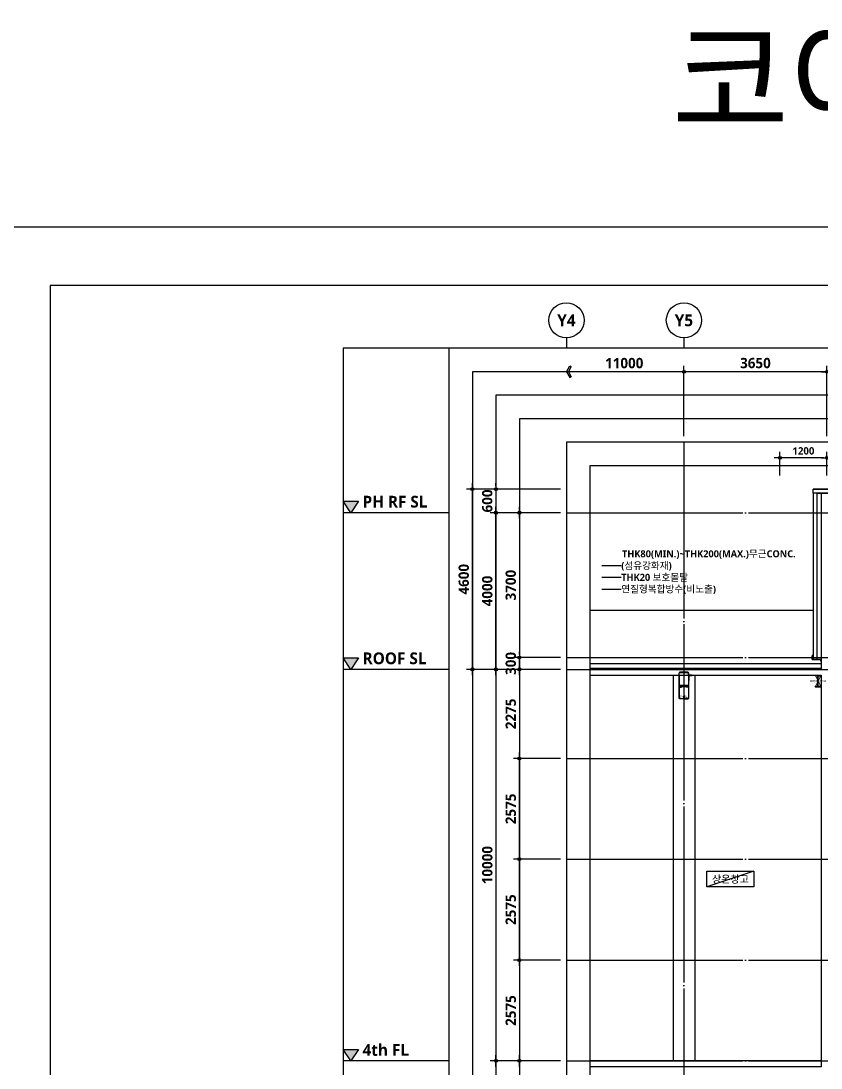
# Model space of a CAD drawing. Header units: millimetres. Extents: x 0 to 356400, y 0 to 68257.
# Drawn here: x 89850 to 110275, y 41518 to 68257 of the extents above; entities that cross this region are included whole.
import ezdxf
from ezdxf.enums import TextEntityAlignment as Align

# ---------------------------------------------------------------- set-up
doc = ezdxf.new("R2010")
doc.units = ezdxf.units.MM
doc.header["$LTSCALE"] = 75
doc.linetypes.add('CEN', pattern=[62, 60, -1, 0, -1])
doc.linetypes.add('STD_HIDDEN', pattern=[3, 2, -1])
doc.layers.get('Defpoints').update_dxf_attribs({"color": 161})
for name, color, linetype in [('##좌굴방지', 6, 'Continuous'), ('A-ANNO-GRA2', 4, 'Continuous'), ('A-ANNO-LEAD', 4, 'Continuous'), ('A-ANNO-TEXT1', 7, 'Continuous'), ('A-CEN', 1, 'CEN'), ('A-DETL-WPRO-TYP2', 5, 'STD_HIDDEN'), ('A-FIN-TYP1', 6, 'Continuous'), ('A-FLOR-GW', 6, 'Continuous'), ('A-SECT-ELEV', 8, 'Continuous'), ('A-SECT-MATR1', 4, 'Continuous'), ('A-ST-AXIS-BUB', 7, 'Continuous'), ('A-ST-AXIS-CEN', 252, 'CEN'), ('A-ST-AXIS-DIM', 7, 'Continuous'), ('A-ST-CONC', 2, 'Continuous'), ('ELE3', 4, 'Continuous'), ('철골', 2, 'Continuous')]:
    doc.layers.add(name, color=color, linetype=linetype)
doc.layers.add('A-XXXX-NPLT', color=144, linetype='Continuous', lineweight=15, plot=False)
for name, color, linetype, plot in [('Defpoint', 161, 'Continuous', False), ('G(그리드1)', 185, 'Continuous', False), ('G(그리드2)', 235, 'Continuous', False)]:
    doc.layers.add(name, color=color, linetype=linetype, plot=plot)
doc.styles.add('2020음성 1차', font='NanumGothicBold.ttf')
doc.styles.add('SH_대대리576', font='')
doc.styles.add('SH_진천_나눔', font='NanumGothicBold.ttf')
doc.styles.get("Standard").update_dxf_attribs({"font": 'arial.ttf'})
doc.styles.add('맑은고딕', font='malgun.ttf')
doc.styles.add('성본리_나눔BO', font='')
doc.styles.get('SH_대대리576').set_extended_font_data('NanumGothic', bold=True)
doc.styles.get('성본리_나눔BO').set_extended_font_data('NanumGothic', bold=True)
doc.dimstyles.new('SHP 75', dxfattribs={"dimscale": 75, "dimtxt": 3.5, "dimasz": 1, "dimexe": 2, "dimexo": 2, "dimgap": 1, "dimtad": 1, "dimdec": 0, "dimzin": 0, "dimdsep": 46, "dimtxsty": 'SH_대대리576', "dimblk": 'DIMDOT', "dimcen": 0.09, "dimclrd": 256, "dimclre": 256, "dimclrt": 3, "dimadec": 0, "dimazin": 1, "dimtfac": 1, "dimtdec": 0, "dimtix": 1, "dimtmove": 2, "dimatfit": 0, "dimldrblk": 'DIMDOT', "dimfxl": 1, "dimtfillclr": 3, "dimtolj": 1, "dimtzin": 0, "dimlwd": -1, "dimlwe": -1, "dimarcsym": 0})
doc.dimstyles.new('SHP 75 (in)', dxfattribs={"dimscale": 75, "dimtxt": 2.5, "dimasz": 1, "dimexe": 2, "dimexo": 2, "dimgap": 1, "dimtad": 1, "dimdec": 0, "dimzin": 0, "dimdsep": 46, "dimtxsty": 'SH_대대리576', "dimblk": 'DIMDOT', "dimblk1": 'NONE', "dimblk2": 'DIMDOT', "dimcen": 0.09, "dimclrd": 256, "dimclre": 256, "dimclrt": 3, "dimadec": 0, "dimazin": 1, "dimtfac": 1, "dimtdec": 0, "dimtix": 1, "dimtmove": 2, "dimatfit": 0, "dimldrblk": 'DIMDOT', "dimfxl": 1, "dimtfillclr": 3, "dimtolj": 1, "dimtzin": 0, "dimlwd": -1, "dimlwe": -1, "dimarcsym": 0})
pattern_1 = [(45, (-6816.6069, -6684.5902), (-0.25, 0.25), [])]

# ---------------------------------------------------------------- blocks, each defined once
blk = doc.blocks.new('DIMDOT')
at = {"color": 0}
blk.add_line((-2, 0), (2, 0), dxfattribs=at)
for radius in [0.5, 0.25]:
    blk.add_circle((0, 0), radius, dxfattribs=at)
blk = doc.blocks.new('*D1390')
at = {"layer": 'A-ST-AXIS-DIM'}
for p, q in [((103625, 51700), (101825, 51700)), ((101975, 51625), (101975, 41775)), ((103625, 41700), (101825, 41700))]:
    blk.add_line(p, q, dxfattribs=at)
at = {"layer": 'Defpoints', "color": 0}
for p in [(103775, 51700), (101975, 41700), (103775, 41700)]:
    blk.add_point(p, dxfattribs=at)
at = {"layer": 'A-ST-AXIS-DIM', "linetype": 'ByBlock', "xscale": 75, "yscale": 75, "zscale": 75}
for p, rotation in [((101975, 51700), 90), ((101975, 41700), 270)]:
    blk.add_blockref('DIMDOT', p, dxfattribs=dict(at, rotation=rotation))
at = {"layer": 'A-ST-AXIS-DIM', "color": 3, "insert": (101756, 46700), "char_height": 262.5, "attachment_point": 5, "rotation": 90, "style": 'SH_진천_나눔'}
blk.add_mtext('\\A1;10000', dxfattribs=at)
blk = doc.blocks.new('*D1391')
at = {"layer": 'A-ST-AXIS-DIM'}
for p, q in [((103625, 41700), (101825, 41700)), ((101975, 41625), (101975, 31775)), ((103625, 31700), (101825, 31700))]:
    blk.add_line(p, q, dxfattribs=at)
at = {"layer": 'Defpoints', "color": 0}
for p in [(103775, 41700), (101975, 31700), (103775, 31700)]:
    blk.add_point(p, dxfattribs=at)
at = {"layer": 'A-ST-AXIS-DIM', "linetype": 'ByBlock', "xscale": 75, "yscale": 75, "zscale": 75}
for p, rotation in [((101975, 41700), 90), ((101975, 31700), 270)]:
    blk.add_blockref('DIMDOT', p, dxfattribs=dict(at, rotation=rotation))
at = {"layer": 'A-ST-AXIS-DIM', "color": 3, "insert": (101756, 36700), "char_height": 262.5, "attachment_point": 5, "rotation": 90, "style": 'SH_진천_나눔'}
blk.add_mtext('\\A1;10000', dxfattribs=at)
blk = doc.blocks.new('*D1396')
at = {"layer": 'A-ST-AXIS-DIM'}
for p, q in [((103625, 51700), (101225, 51700)), ((101375, 51625), (101375, 22775)), ((103625, 22700), (101225, 22700))]:
    blk.add_line(p, q, dxfattribs=at)
at = {"layer": 'Defpoints', "color": 0}
for p in [(103775, 51700), (101375, 22700), (103775, 22700)]:
    blk.add_point(p, dxfattribs=at)
at = {"layer": 'A-ST-AXIS-DIM', "linetype": 'ByBlock', "xscale": 75, "yscale": 75, "zscale": 75}
for p, rotation in [((101375, 51700), 90), ((101375, 22700), 270)]:
    blk.add_blockref('DIMDOT', p, dxfattribs=dict(at, rotation=rotation))
at = {"layer": 'A-ST-AXIS-DIM', "color": 3, "insert": (101155, 37200), "char_height": 262.5, "attachment_point": 5, "rotation": 90, "style": 'SH_진천_나눔'}
blk.add_mtext('\\A1;29000', dxfattribs=at)
blk = doc.blocks.new('A-ST-AXIS-BUB-1')
at = {"layer": 'A-ST-AXIS-BUB'}
blk.add_line((0, 350), (0, 0), dxfattribs=at)
blk.add_circle((0, 950), 600, dxfattribs=at)
blk = doc.blocks.new('arrow1')
at = {"color": 0}
for p, q in [((0, 0), (0.286, 0.501)), ((0, 0), (0.286, -0.501)), ((0.165, 0), (0.41, 0.429)), ((0.165, 0), (0.41, -0.429)), ((0.286, 0.501), (0.41, 0.43)), ((0.286, -0.501), (0.41, -0.43))]:
    blk.add_line(p, q, dxfattribs=at)
blk = doc.blocks.new('*D1402')
at = {"layer": 'A-ST-AXIS-DIM'}
for p, q in [((106775, 57650), (106775, 59450)), ((110425, 57650), (110425, 59450)), ((110350, 59300), (106850, 59300))]:
    blk.add_line(p, q, dxfattribs=at)
at = {"layer": 'Defpoints', "color": 0}
for p in [(106775, 59300), (106775, 57500), (110425, 57500)]:
    blk.add_point(p, dxfattribs=at)
at = {"layer": 'A-ST-AXIS-DIM', "linetype": 'ByBlock', "xscale": 75, "yscale": 75, "zscale": 75, "rotation": 180}
blk.add_blockref('DIMDOT', (106775, 59300), dxfattribs=at)
at = {"layer": 'A-ST-AXIS-DIM', "linetype": 'ByBlock', "xscale": 75, "yscale": 75, "zscale": 75}
blk.add_blockref('DIMDOT', (110425, 59300), dxfattribs=at)
at = {"layer": 'A-ST-AXIS-DIM', "color": 3, "insert": (108600, 59520), "char_height": 262.5, "attachment_point": 5, "style": 'SH_대대리576'}
blk.add_mtext('\\A1;3650', dxfattribs=at)
blk = doc.blocks.new('*D1744')
at = {"layer": 'A-ST-AXIS-DIM'}
for p, q in [((103625, 56300), (101225, 56300)), ((101375, 51775), (101375, 56225)), ((103625, 51700), (101225, 51700))]:
    blk.add_line(p, q, dxfattribs=at)
at = {"layer": 'Defpoints', "color": 0}
for p in [(101375, 56300), (103775, 56300), (103775, 51700)]:
    blk.add_point(p, dxfattribs=at)
at = {"layer": 'A-ST-AXIS-DIM', "linetype": 'ByBlock', "xscale": 75, "yscale": 75, "zscale": 75}
for p, rotation in [((101375, 56300), 90), ((101375, 51700), 270)]:
    blk.add_blockref('DIMDOT', p, dxfattribs=dict(at, rotation=rotation))
at = {"layer": 'A-ST-AXIS-DIM', "color": 3, "insert": (101155, 54000), "char_height": 262.5, "attachment_point": 5, "rotation": 90, "style": 'SH_진천_나눔'}
blk.add_mtext('\\A1;4600', dxfattribs=at)
blk = doc.blocks.new('*D1745')
at = {"layer": 'A-ST-AXIS-DIM'}
for p, q in [((103625, 55700), (101825, 55700)), ((101975, 51775), (101975, 55625)), ((103625, 51700), (101825, 51700))]:
    blk.add_line(p, q, dxfattribs=at)
at = {"layer": 'Defpoints', "color": 0}
for p in [(101975, 55700), (103775, 55700), (103775, 51700)]:
    blk.add_point(p, dxfattribs=at)
at = {"layer": 'A-ST-AXIS-DIM', "linetype": 'ByBlock', "xscale": 75, "yscale": 75, "zscale": 75}
for p, rotation in [((101975, 55700), 90), ((101975, 51700), 270)]:
    blk.add_blockref('DIMDOT', p, dxfattribs=dict(at, rotation=rotation))
at = {"layer": 'A-ST-AXIS-DIM', "color": 3, "insert": (101756, 53700), "char_height": 262.5, "attachment_point": 5, "rotation": 90, "style": 'SH_진천_나눔'}
blk.add_mtext('\\A1;4000', dxfattribs=at)
blk = doc.blocks.new('*D1746')
at = {"layer": 'A-ST-AXIS-DIM'}
for p, q in [((101975, 56375), (101975, 56450)), ((103625, 56300), (101825, 56300)), ((101975, 56300), (101975, 55700)), ((103625, 55700), (101825, 55700)), ((101975, 55625), (101975, 55550))]:
    blk.add_line(p, q, dxfattribs=at)
at = {"layer": 'Defpoints', "color": 0}
for p in [(103775, 56300), (101975, 55700), (103775, 55700)]:
    blk.add_point(p, dxfattribs=at)
at = {"layer": 'A-ST-AXIS-DIM', "linetype": 'ByBlock', "xscale": 75, "yscale": 75, "zscale": 75}
for p, rotation in [((101975, 56300), 270), ((101975, 55700), 90)]:
    blk.add_blockref('DIMDOT', p, dxfattribs=dict(at, rotation=rotation))
at = {"layer": 'A-ST-AXIS-DIM', "color": 3, "insert": (101755, 56000), "char_height": 262.5, "attachment_point": 5, "rotation": 90, "style": 'SH_진천_나눔'}
blk.add_mtext('\\A1;600', dxfattribs=at)
blk = doc.blocks.new('*D1747')
at = {"layer": 'A-ST-AXIS-DIM'}
for p, q in [((103625, 55700), (102425, 55700)), ((102575, 55625), (102575, 52075)), ((103625, 52000), (102425, 52000))]:
    blk.add_line(p, q, dxfattribs=at)
at = {"layer": 'Defpoints', "color": 0}
for p in [(103775, 55700), (102575, 52000), (103775, 52000)]:
    blk.add_point(p, dxfattribs=at)
at = {"layer": 'A-ST-AXIS-DIM', "linetype": 'ByBlock', "xscale": 75, "yscale": 75, "zscale": 75}
for p, rotation in [((102575, 55700), 90), ((102575, 52000), 270)]:
    blk.add_blockref('DIMDOT', p, dxfattribs=dict(at, rotation=rotation))
at = {"layer": 'A-ST-AXIS-DIM', "color": 3, "insert": (102355, 53850), "char_height": 262.5, "attachment_point": 5, "rotation": 90, "style": 'SH_진천_나눔'}
blk.add_mtext('\\A1;3700', dxfattribs=at)
blk = doc.blocks.new('*D1748')
at = {"layer": 'A-ST-AXIS-DIM'}
for p, q in [((102575, 52075), (102575, 52150)), ((103625, 52000), (102425, 52000)), ((102575, 51700), (102575, 52000)), ((103625, 51700), (102425, 51700)), ((102575, 51625), (102575, 51550))]:
    blk.add_line(p, q, dxfattribs=at)
at = {"layer": 'Defpoints', "color": 0}
for p in [(102575, 52000), (103775, 52000), (103775, 51700)]:
    blk.add_point(p, dxfattribs=at)
at = {"layer": 'A-ST-AXIS-DIM', "linetype": 'ByBlock', "xscale": 75, "yscale": 75, "zscale": 75}
for p, rotation in [((102575, 52000), 270), ((102575, 51700), 90)]:
    blk.add_blockref('DIMDOT', p, dxfattribs=dict(at, rotation=rotation))
at = {"layer": 'A-ST-AXIS-DIM', "color": 3, "insert": (102355, 51850), "char_height": 262.5, "attachment_point": 5, "rotation": 90, "style": 'SH_진천_나눔'}
blk.add_mtext('\\A1;300', dxfattribs=at)
blk = doc.blocks.new('*D2245')
at = {"layer": 'A-ST-AXIS-DIM'}
for p, q in [((103625, 46850), (102425, 46850)), ((102575, 44350), (102575, 46775)), ((103625, 44275), (102425, 44275))]:
    blk.add_line(p, q, dxfattribs=at)
at = {"layer": 'Defpoints', "color": 0}
for p in [(102575, 46850), (103775, 46850), (103775, 44275)]:
    blk.add_point(p, dxfattribs=at)
at = {"layer": 'A-ST-AXIS-DIM', "linetype": 'ByBlock', "xscale": 75, "yscale": 75, "zscale": 75}
for p, rotation in [((102575, 46850), 90), ((102575, 44275), 270)]:
    blk.add_blockref('DIMDOT', p, dxfattribs=dict(at, rotation=rotation))
at = {"layer": 'A-ST-AXIS-DIM', "color": 3, "insert": (102355, 45562), "char_height": 262.5, "attachment_point": 5, "rotation": 90, "style": 'SH_진천_나눔'}
blk.add_mtext('\\A1;2575', dxfattribs=at)
blk = doc.blocks.new('*D2246')
at = {"layer": 'A-ST-AXIS-DIM'}
for p, q in [((103625, 44275), (102425, 44275)), ((102575, 44200), (102575, 41775)), ((103625, 41700), (102425, 41700))]:
    blk.add_line(p, q, dxfattribs=at)
at = {"layer": 'Defpoints', "color": 0}
for p in [(103775, 44275), (102575, 41700), (103775, 41700)]:
    blk.add_point(p, dxfattribs=at)
at = {"layer": 'A-ST-AXIS-DIM', "linetype": 'ByBlock', "xscale": 75, "yscale": 75, "zscale": 75}
for p, rotation in [((102575, 44275), 90), ((102575, 41700), 270)]:
    blk.add_blockref('DIMDOT', p, dxfattribs=dict(at, rotation=rotation))
at = {"layer": 'A-ST-AXIS-DIM', "color": 3, "insert": (102355, 42987), "char_height": 262.5, "attachment_point": 5, "rotation": 90, "style": 'SH_진천_나눔'}
blk.add_mtext('\\A1;2575', dxfattribs=at)
blk = doc.blocks.new('*D2251')
at = {"layer": 'A-ST-AXIS-DIM'}
for p, q in [((109225, 56650), (109225, 57250)), ((110425, 56650), (110425, 57250)), ((110350, 57100), (109300, 57100))]:
    blk.add_line(p, q, dxfattribs=at)
at = {"layer": 'Defpoints', "color": 0}
for p in [(109225, 57100), (109225, 56500), (110425, 56500)]:
    blk.add_point(p, dxfattribs=at)
at = {"layer": 'A-ST-AXIS-DIM', "linetype": 'ByBlock', "xscale": 75, "yscale": 75, "zscale": 75, "rotation": 180}
blk.add_blockref('DIMDOT', (109225, 57100), dxfattribs=at)
at = {"layer": 'A-ST-AXIS-DIM', "linetype": 'ByBlock', "xscale": 75, "yscale": 75, "zscale": 75}
blk.add_blockref('DIMDOT', (110425, 57100), dxfattribs=at)
at = {"layer": 'A-ST-AXIS-DIM', "color": 3, "insert": (109825, 57278), "char_height": 187.5, "attachment_point": 5, "style": 'SH_대대리576'}
blk.add_mtext('\\A1;1200', dxfattribs=at)
blk = doc.blocks.new('_None')
blk = doc.blocks.new('Level - GL_Architecture-538196-단면도-1')
at = {"layer": 'A-ST-AXIS-DIM'}
blk.add_hatch(color=256, dxfattribs=at).paths.add_polyline_path([(-50691, 1188), (-49899, 0), (-49107, 1188)], flags=0)
for p, q in [((-50691, 1188), (-49107, 1188)), ((-49899, 0), (-50691, 1188)), ((-49107, 1188), (-49899, 0)), ((-39756, 0), (-50691, 0))]:
    blk.add_line(p, q, dxfattribs=at)
blk = doc.blocks.new('*D5247')
at = {"layer": 'A-ST-AXIS-DIM'}
for p, q in [((103625, 41700), (102425, 41700)), ((102575, 41625), (102575, 38242)), ((103625, 38167), (102425, 38167))]:
    blk.add_line(p, q, dxfattribs=at)
at = {"layer": 'Defpoints', "color": 0}
for p in [(103775, 41700), (102575, 38167), (103775, 38167)]:
    blk.add_point(p, dxfattribs=at)
at = {"layer": 'A-ST-AXIS-DIM', "linetype": 'ByBlock', "xscale": 75, "yscale": 75, "zscale": 75}
for p, rotation in [((102575, 41700), 90), ((102575, 38167), 270)]:
    blk.add_blockref('DIMDOT', p, dxfattribs=dict(at, rotation=rotation))
at = {"layer": 'A-ST-AXIS-DIM', "color": 3, "insert": (102355, 39933), "char_height": 262.5, "attachment_point": 5, "rotation": 90, "style": 'SH_진천_나눔'}
blk.add_mtext('\\A1;3533', dxfattribs=at)
blk = doc.blocks.new('*D5248')
at = {"layer": 'A-ST-AXIS-DIM'}
for p, q in [((103625, 51700), (102425, 51700)), ((102575, 51625), (102575, 49500)), ((103625, 49425), (102425, 49425))]:
    blk.add_line(p, q, dxfattribs=at)
at = {"layer": 'Defpoints', "color": 0}
for p in [(103775, 51700), (102575, 49425), (103775, 49425)]:
    blk.add_point(p, dxfattribs=at)
at = {"layer": 'A-ST-AXIS-DIM', "linetype": 'ByBlock', "xscale": 75, "yscale": 75, "zscale": 75}
for p, rotation in [((102575, 51700), 90), ((102575, 49425), 270)]:
    blk.add_blockref('DIMDOT', p, dxfattribs=dict(at, rotation=rotation))
at = {"layer": 'A-ST-AXIS-DIM', "color": 3, "insert": (102355, 50562), "char_height": 262.5, "attachment_point": 5, "rotation": 90, "style": 'SH_진천_나눔'}
blk.add_mtext('\\A1;2275', dxfattribs=at)
blk = doc.blocks.new('G$C21FA9DC6')
at = {"layer": 'A-XXXX-NPLT'}
for p, q in [((135, 300), (285, 0)), ((135, 0), (285, 300))]:
    blk.add_line(p, q, dxfattribs=at)
at = {"layer": '철골', "ltscale": 3}
for p, q in [((135, 300), (285, 300)), ((135, 300), (135, 287)), ((206, 287), (135, 287)), ((206, 13), (206, 287)), ((214, 13), (214, 287)), ((214, 287), (285, 287)), ((285, 300), (285, 287)), ((206, 13), (135, 13)), ((135, 0), (135, 13)), ((135, 0), (285, 0)), ((285, 13), (214, 13)), ((285, 0), (285, 13))]:
    blk.add_line(p, q, dxfattribs=at)
at = {"layer": 'A-XXXX-NPLT', "style": '맑은고딕'}
blk.add_text('SB0(300x150)', height=50, dxfattribs=at).set_placement((206, 150), align=Align.MIDDLE)
blk = doc.blocks.new('*D9554')
at = {"layer": 'A-ST-AXIS-DIM'}
for p, q in [((103625, 49425), (102425, 49425)), ((102575, 46925), (102575, 49350)), ((103625, 46850), (102425, 46850))]:
    blk.add_line(p, q, dxfattribs=at)
at = {"layer": 'Defpoints', "color": 0}
for p in [(102575, 49425), (103775, 49425), (103775, 46850)]:
    blk.add_point(p, dxfattribs=at)
at = {"layer": 'A-ST-AXIS-DIM', "linetype": 'ByBlock', "xscale": 75, "yscale": 75, "zscale": 75}
for p, rotation in [((102575, 49425), 90), ((102575, 46850), 270)]:
    blk.add_blockref('DIMDOT', p, dxfattribs=dict(at, rotation=rotation))
at = {"layer": 'A-ST-AXIS-DIM', "color": 3, "insert": (102355, 48137), "char_height": 262.5, "attachment_point": 5, "rotation": 90, "style": 'SH_진천_나눔'}
blk.add_mtext('\\A1;2575', dxfattribs=at)
blk = doc.blocks.new('G$C4C824E5A')
h = blk.add_hatch()
h.set_pattern_fill('ANSI31', color=252, scale=0.1, angle=45, style=0)
h.set_pattern_definition(pattern_1)
h.paths.add_polyline_path([(84, 594), (84, 629), (90, 629), (90, 594)])
h = blk.add_hatch()
h.set_pattern_fill('ANSI31', color=252, scale=0.1, angle=45, style=0)
h.set_pattern_definition(pattern_1)
h.paths.add_polyline_path([(184, 675), (234, 675), (234, 669), (184, 669)])
h = blk.add_hatch()
h.set_pattern_fill('ANSI31', color=252, scale=0.1, angle=45, style=0)
h.set_pattern_definition(pattern_1)
h.paths.add_polyline_path([(334, 594), (334, 629), (328, 629), (328, 594)])
at = {"layer": '##좌굴방지'}
for points in [[(328, 302), (90, 302), (90, 296), (150, 296), (150, 302)], [(98, 302), (98, 342), (320, 342), (320, 302)], [(328, 302), (328, 296), (268, 296), (268, 302)]]:
    blk.add_lwpolyline(points, dxfattribs=at)
at = {"color": 2, "linetype": 'Continuous'}
for p, q in [((84, 594), (84, 654)), ((84, 594), (90, 594)), ((90, 594), (90, 654)), ((105, 675), (313, 675)), ((105, 669), (313, 669)), ((328, 594), (328, 654)), ((334, 594), (328, 594)), ((334, 594), (334, 654))]:
    blk.add_line(p, q, dxfattribs=at)
at = {"color": 7, "linetype": 'Continuous'}
for p, q in [((84, 575), (84, 465)), ((334, 575), (334, 465))]:
    blk.add_line(p, q, dxfattribs=at)
at = {"color": 3, "linetype": 'Continuous'}
for p, q in [((109, 675), (109, 687)), ((109, 687), (309, 687)), ((109, 675), (309, 675)), ((309, 675), (309, 687))]:
    blk.add_line(p, q, dxfattribs=at)
at = {"color": 2, "linetype": 'Continuous'}
for points in [[(191, 54), (196, 56), (208, 24, -0.520567), (191, 0), (102, 0, -0.414214), (84, 18), (84, 580, 0.413373), (70, 594), (0, 594), (0, 600), (70, 600, -0.413938), (90, 580), (90, 18, 0.414214), (102, 6), (191, 6, 0.520567), (202, 22)], [(227, 54), (222, 56), (210, 24, 0.520567), (227, 0), (316, 0, 0.414214), (334, 18), (334, 580, -0.413373), (348, 594), (418, 594), (418, 600), (348, 600, 0.413938), (328, 580), (328, 18, -0.414214), (316, 6), (227, 6, -0.520567), (216, 22)]]:
    blk.add_lwpolyline(points, format="xyb", close=True, dxfattribs=at)
for centre, radius, start, end in [((105, 654), 21, 90, 180), ((105, 654), 15, 90, 180), ((313, 654), 21, 0, 90), ((313, 654), 15, 0, 90)]:
    blk.add_arc(centre, radius, start, end, dxfattribs=at)
at = {"layer": 'Defpoint', "linetype": 'Continuous'}
for s, p in [('AG1A (R)', (102, 73)), ('250 X 750', (102, 33))]:
    blk.add_text(s, height=30, dxfattribs=at).set_placement(p, align=Align.MIDDLE_LEFT)

msp = doc.modelspace()

# ---------------------------------------------------------------- linework, layer by layer
at = {"layer": 'A-ANNO-GRA2'}
msp.add_lwpolyline([(107362.2, 46545.4), (108562.2, 46545.4), (108562.2, 46147.2), (107362.2, 46147.2)], close=True, dxfattribs=at)
at = {"layer": 'A-ANNO-LEAD'}
for p, q in [((104675, 54350), (105175, 54350)), ((104675, 54050), (105175, 54050)), ((104675, 53750), (105175, 53750))]:
    msp.add_line(p, q, dxfattribs=at)
msp.add_lwpolyline([(104675, 51850, 0, 48, 0), (104675, 51994, 0, 0, 0), (104675, 54650, 0, 0, 0), (105175, 54650, 0, 0, 0)], format="xyseb", dxfattribs=at)
at = {"layer": 'A-CEN'}
for p, q in [((103775, 55700), (121675, 55700)), ((103775, 52000), (121675, 52000)), ((103775, 49425), (121675, 49425)), ((103775, 46850), (121675, 46850)), ((103775, 44275), (121675, 44275)), ((103775, 41700), (121675, 41700))]:
    msp.add_line(p, q, dxfattribs=at)
at = {"layer": 'A-DETL-WPRO-TYP2'}
msp.add_line((104375, 51715), (110275, 51715), dxfattribs=at)
at = {"layer": 'A-FIN-TYP1'}
msp.add_line((110275, 41700), (104375, 41700), dxfattribs=at)
at = {"layer": 'A-FLOR-GW'}
for p, q in [((110475, 56300), (110075, 56300)), ((110175, 56200), (110475, 56200))]:
    msp.add_line(p, q, dxfattribs=at)
for points in [[(110475, 56200), (110075, 56200), (110075, 56300), (110475, 56300)], [(110272, 51952), (110052, 51952), (110052, 52047.9), (110072, 52047.9), (110072, 52067.9), (110073, 52067.9), (110073, 52059.9), (110075, 52059.9), (110075, 52069.9), (110070, 52069.9), (110070, 52049.9), (110050, 52049.9), (110050, 51950), (110270, 51950), (110270, 51910.2), (110275, 51910.2), (110275, 51920.2), (110273, 51920.2), (110273, 51912.2), (110272, 51912.2)]]:
    msp.add_lwpolyline(points, close=True, dxfattribs=at)
for points in [[(110075, 56200), (110075, 51950)], [(110175, 51950), (110175, 56200)]]:
    msp.add_lwpolyline(points, dxfattribs=at)
at = {"layer": 'A-SECT-ELEV'}
msp.add_line((110075, 53200), (104375, 53200), dxfattribs=at)
at = {"layer": 'A-SECT-MATR1'}
for p, q in [((104375, 51850), (110275, 51850)), ((104375, 51730), (110275, 51730))]:
    msp.add_line(p, q, dxfattribs=at)
at = {"layer": 'A-ST-AXIS-CEN'}
msp.add_line((106775, 57500), (106775, 9200), dxfattribs=at)
at = {"layer": 'A-ST-AXIS-DIM'}
for p, q in [((106775, 58000), (106775, 59400)), ((106725, 59300), (103775, 59300))]:
    msp.add_line(p, q, dxfattribs=at)
at = {"layer": 'A-ST-CONC'}
for p, q in [((110275, 56200), (110425, 56200)), ((110275, 56200), (110275, 51700)), ((103775, 51700), (119675, 51700)), ((104375, 51700), (110275, 51700)), ((104375, 51550), (110275, 51550)), ((110275, 51550), (110275, 41550)), ((110275, 41550), (104375, 41550))]:
    msp.add_line(p, q, dxfattribs=at)
at = {"layer": 'Defpoint'}
for points in [[(133650, 63000), (133650, 0), (89100, 0), (89100, 63000)], [(90600, 61500), (90600, 8250), (132150, 8250), (132150, 61500)]]:
    msp.add_lwpolyline(points, close=True, dxfattribs=at)
at = {"layer": 'ELE3'}
for p, q in [((106496, 51550), (106496, 41700)), ((107054, 51550), (107054, 41700))]:
    msp.add_line(p, q, dxfattribs=at)
at = {"layer": 'G(그리드1)'}
for points in [[(124675, 59900), (98075, 59900), (98075, 6800), (124675, 6800)], [(124675, 59900), (100775, 59900), (100775, 6800), (124675, 6800)], [(124075, 59300), (101375, 59300), (101375, 7400), (124075, 7400)], [(123475, 58700), (101975, 58700), (101975, 8000), (123475, 8000)], [(122875, 58100), (102575, 58100), (102575, 8600), (122875, 8600)], [(121675, 57500), (103775, 57500), (103775, 9200), (121675, 9200)]]:
    msp.add_lwpolyline(points, close=True, dxfattribs=at)
at = {"layer": 'G(그리드2)'}
msp.add_line((108562.2, 46545.4), (107362.2, 46147.2), dxfattribs=at)
msp.add_lwpolyline([(121075, 56900), (104375, 56900), (104375, 9800), (121075, 9800)], close=True, dxfattribs=at)

# ---------------------------------------------------------------- block references
for name, p in [('G$C4C824E5A', (106566, 50950)), ('G$C21FA9DC6', (109989.6, 51250))]:
    msp.add_blockref(name, p)
at = {"layer": 'A-ST-AXIS-BUB', "xscale": 0.75, "yscale": 0.75, "zscale": 0.75}
for p in [(103775, 59900), (106775, 59900)]:
    msp.add_blockref('A-ST-AXIS-BUB-1', p, dxfattribs=at)
at = {"layer": 'A-ST-AXIS-DIM', "xscale": -300, "yscale": 300, "zscale": 300, "rotation": 179.9999999999855}
msp.add_blockref('arrow1', (103775, 59300), dxfattribs=at)
at = {"layer": 'A-ST-AXIS-DIM', "xscale": 0.2469135802469135, "yscale": 0.2469135802469135, "zscale": 0.2469135802469135}
for p in [(110591.2, 55700), (110591.2, 55700), (110591.2, 51700), (110591.2, 51700), (110591.2, 41700), (110591.2, 41700)]:
    msp.add_blockref('Level - GL_Architecture-538196-단면도-1', p, dxfattribs=at)

# ---------------------------------------------------------------- texts
at = {"layer": 'A-ANNO-TEXT1', "style": 'SH_진천_나눔'}
for s, p in [('Y4', (103775, 60612.5)), ('Y5', (106775, 60612.5))]:
    msp.add_text(s, height=300, dxfattribs=at).set_placement(p, align=Align.MIDDLE_CENTER)
at = {"layer": 'A-ANNO-TEXT1', "style": 'SH_대대리576'}
for s, p in [('PH RF SL', (98570.6, 55831.5)), ('ROOF SL', (98570.6, 51831.5)), ('4th FL', (98570.6, 41831.5))]:
    msp.add_text(s, height=300, dxfattribs=at).set_placement(p)
at = {"layer": 'A-ANNO-TEXT1', "style": '2020음성 1차'}
for s, p in [('THK80(MIN.)~THK200(MAX.)무근CONC. ', (105193.4, 54650)), ('(섬유강화재)', (105175, 54350)), ('THK20 보호몰탈', (105175, 54050)), ('연질형복합방수(비노출)', (105175, 53750))]:
    msp.add_text(s, height=180, dxfattribs=at).set_placement(p, align=Align.MIDDLE_LEFT)
at = {"layer": 'A-ANNO-TEXT1', "style": '성본리_나눔BO'}
msp.add_text('상온창고', height=187.5, dxfattribs=at).set_placement((107962.2, 46346.3), align=Align.MIDDLE)
at = {"layer": 'A-ST-AXIS-DIM', "color": 3, "insert": (105250, 59518.9), "char_height": 262.5, "attachment_point": 5, "style": 'SH_진천_나눔'}
msp.add_mtext('\\A1;11000', dxfattribs=at)
at = {"layer": 'Defpoints', "style": '2020음성 1차'}
msp.add_text('코어#3', height=2400, dxfattribs=at).set_placement((111375, 66750), align=Align.MIDDLE_CENTER)

# ---------------------------------------------------------------- dimensions: what is measured, and where the dimension line sits
at = {"layer": 'A-ST-AXIS-DIM'}
dim = msp.add_linear_dim(base=(106775, 59300), p1=(110425, 57500), p2=(106775, 57500), angle=180, dimstyle='SHP 75', dxfattribs=at)
dim.commit()
dim.dimension.update_dxf_attribs({"geometry": '*D1402', "text_midpoint": (108600, 59519.9)})
for base, p1, p2, angle, dimstyle, override, picture, middle in [((109225, 57100), (110425, 56500), (109225, 56500), 0, 'SHP 75 (in)', {"dimtxsty": 'SH_대대리576', "dimldrblk": 'DIMDOT'}, '*D2251', (109825, 57278.1)), ((101375, 56300), (103775, 51700), (103775, 56300), 270, 'SHP 75', {"dimtxsty": 'SH_진천_나눔', "dimldrblk": 'DIMDOT'}, '*D1744', (101155.1, 54000)), ((101975, 55700), (103775, 56300), (103775, 55700), 90, 'SHP 75', {"dimtxsty": 'SH_진천_나눔', "dimldrblk": 'DIMDOT'}, '*D1746', (101755.1, 56000)), ((101975, 55700), (103775, 51700), (103775, 55700), 270, 'SHP 75', {"dimtxsty": 'SH_진천_나눔', "dimldrblk": 'DIMDOT'}, '*D1745', (101756.1, 53700)), ((102575, 52000), (103775, 55700), (103775, 52000), 90, 'SHP 75', {"dimtxsty": 'SH_진천_나눔', "dimldrblk": 'DIMDOT'}, '*D1747', (102355.1, 53850)), ((102575, 52000), (103775, 51700), (103775, 52000), 270, 'SHP 75', {"dimtxsty": 'SH_진천_나눔', "dimldrblk": 'DIMDOT'}, '*D1748', (102355.1, 51850)), ((101375, 22700), (103775, 51700), (103775, 22700), 90, 'SHP 75', {"dimtxsty": 'SH_진천_나눔', "dimldrblk": 'DIMDOT'}, '*D1396', (101155.1, 37200)), ((101975, 41700), (103775, 51700), (103775, 41700), 90, 'SHP 75', {"dimtxsty": 'SH_진천_나눔', "dimldrblk": 'DIMDOT'}, '*D1390', (101756.1, 46700)), ((102575, 49425), (103775, 51700), (103775, 49425), 90, 'SHP 75', {"dimtxsty": 'SH_진천_나눔', "dimldrblk": 'DIMDOT'}, '*D5248', (102355.3, 50562.5)), ((102575, 49425), (103775, 46850), (103775, 49425), 270, 'SHP 75', {"dimtxsty": 'SH_진천_나눔', "dimldrblk": 'DIMDOT'}, '*D9554', (102355.3, 48137.5)), ((102575, 46850), (103775, 44275), (103775, 46850), 270, 'SHP 75', {"dimtxsty": 'SH_진천_나눔', "dimldrblk": 'DIMDOT'}, '*D2245', (102355.3, 45562.5)), ((102575, 41700), (103775, 44275), (103775, 41700), 90, 'SHP 75', {"dimtxsty": 'SH_진천_나눔', "dimldrblk": 'DIMDOT'}, '*D2246', (102355.3, 42987.5)), ((101975, 31700), (103775, 41700), (103775, 31700), 90, 'SHP 75', {"dimtxsty": 'SH_진천_나눔', "dimldrblk": 'DIMDOT'}, '*D1391', (101756.1, 36700)), ((102575, 38166.7), (103775, 41700), (103775, 38166.7), 90, 'SHP 75', {"dimtxsty": 'SH_진천_나눔', "dimldrblk": 'DIMDOT'}, '*D5247', (102355.1, 39933.3))]:
    dim = msp.add_linear_dim(base=base, p1=p1, p2=p2, angle=angle, dimstyle=dimstyle, override=override, dxfattribs=at)
    dim.commit()
    dim.dimension.update_dxf_attribs({"geometry": picture, "text_midpoint": middle})

doc.saveas('drawing.dxf')
